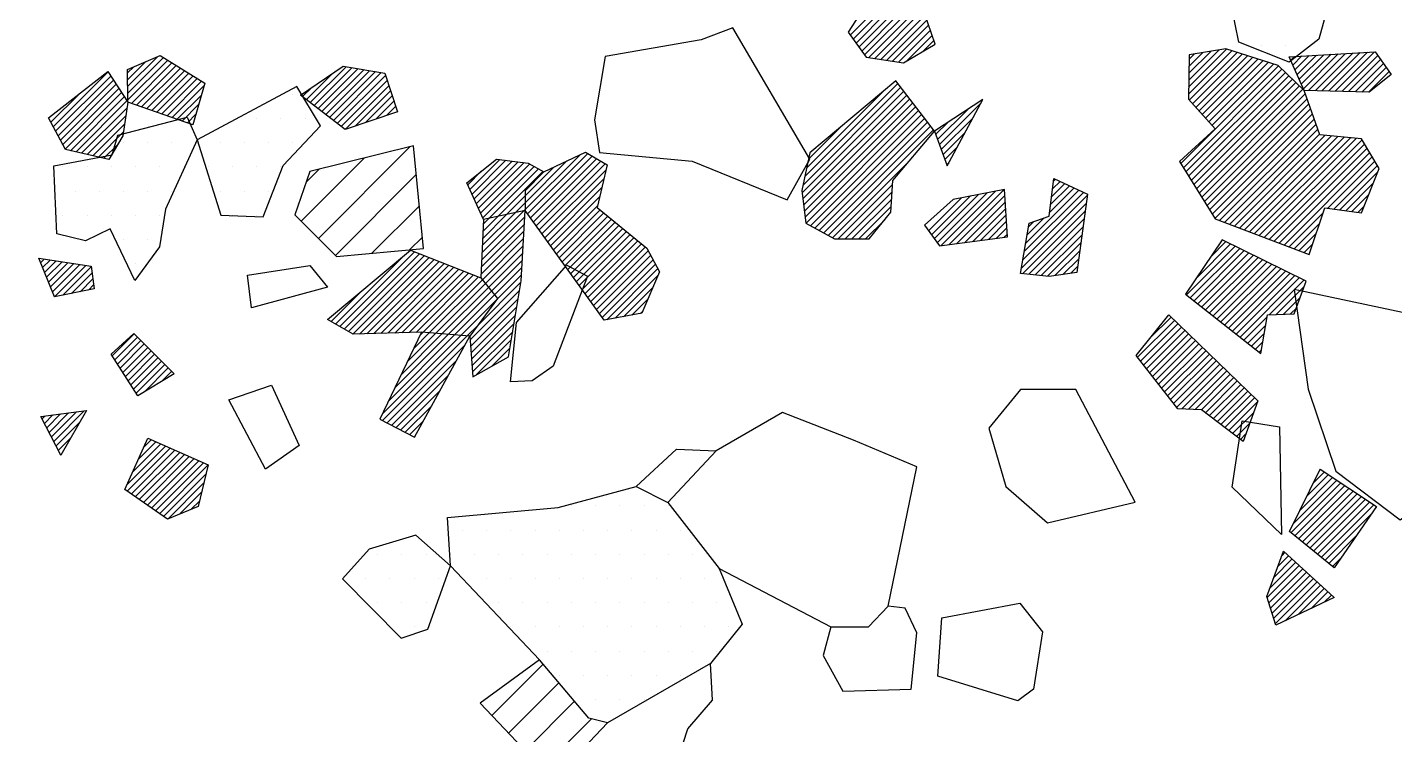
# Model space of a CAD drawing. Header units: metres. Extents: x 1.28 to 3.47, y -21 to -16.89.
# Drawn here: x 1.825 to 2.531, y -18.681 to -18.316 of the extents above; entities that cross this region are included whole.
import ezdxf

# ---------------------------------------------------------------- set-up
doc = ezdxf.new("R2010")
doc.units = ezdxf.units.M
doc.header["$LTSCALE"] = 25
doc.header["$MEASUREMENT"] = 0
doc.layers.get('0').update_dxf_attribs({"linetype": 'CONTINUOUS'})
for name, color, linetype in [('FEUER', 1, 'CONTINUOUS'), ('KNOCHEN', 2, 'CONTINUOUS'), ('KNOCHENSCHRAFF', 2, 'CONTINUOUS'), ('STEINE', 4, 'CONTINUOUS'), ('STEINESCHRAFF', 4, 'CONTINUOUS')]:
    doc.layers.add(name, color=color, linetype=linetype)

# ---------------------------------------------------------------- blocks, each defined once
blk = doc.blocks.new('*X5')
at = {"color": 0}
for p, q in [((187.715, -1834.61), (189.259, -1833.067)), ((187.715, -1834.964), (189.567, -1833.112)), ((183.875, -1836.682), (186.709, -1833.849)), ((187.714, -1833.904), (188.029, -1833.59)), ((187.715, -1835.317), (189.785, -1833.248)), ((187.715, -1834.257), (188.644, -1833.328)), ((187.911, -1835.475), (190.003, -1833.383)), ((188.173, -1835.567), (190.221, -1833.519)), ((188.435, -1835.658), (190.439, -1833.654)), ((188.698, -1835.749), (190.657, -1833.79)), ((188.96, -1835.84), (190.875, -1833.925)), ((197.146, -1835.432), (198.991, -1833.587)), ((197.345, -1835.587), (199.294, -1833.638)), ((197.544, -1835.741), (199.598, -1833.688)), ((197.743, -1835.896), (199.901, -1833.738)), ((197.942, -1836.05), (200.204, -1833.789)), ((198.141, -1836.205), (200.507, -1833.839)), ((198.34, -1836.359), (200.811, -1833.889)), ((183.998, -1836.913), (186.847, -1834.064)), ((184.121, -1837.144), (186.986, -1834.279)), ((184.244, -1837.374), (187.125, -1834.493)), ((189.222, -1835.931), (191.093, -1834.061)), ((189.485, -1836.023), (191.311, -1834.196)), ((189.747, -1836.114), (191.529, -1834.332)), ((190.009, -1836.205), (191.662, -1834.552)), ((196.947, -1835.277), (198.294, -1833.931)), ((198.539, -1836.514), (201.022, -1834.032)), ((198.738, -1836.668), (201.11, -1834.297)), ((198.937, -1836.823), (201.199, -1834.562)), ((183.753, -1836.451), (185.229, -1834.975)), ((184.367, -1837.605), (187.264, -1834.708)), ((184.489, -1837.836), (187.402, -1834.923)), ((184.761, -1837.918), (187.541, -1835.138)), ((190.272, -1836.296), (191.521, -1835.047)), ((196.748, -1835.123), (197.204, -1834.667)), ((199.462, -1836.652), (201.287, -1834.827)), ((199.998, -1836.47), (201.376, -1835.092)), ((185.049, -1837.983), (187.68, -1835.353)), ((185.337, -1838.049), (187.67, -1835.716)), ((190.534, -1836.387), (191.38, -1835.541)), ((190.796, -1836.479), (191.24, -1836.036)), ((200.534, -1836.287), (201.464, -1835.357)), ((201.07, -1836.105), (201.553, -1835.622)), ((201.606, -1835.923), (201.642, -1835.887)), ((185.626, -1838.114), (187.61, -1836.13)), ((185.914, -1838.179), (187.549, -1836.544)), ((191.059, -1836.57), (191.099, -1836.53)), ((186.202, -1838.245), (187.489, -1836.958)), ((186.49, -1838.31), (187.188, -1837.612)), ((183.221, -1843.701), (183.405, -1843.516)), ((183.324, -1843.951), (183.713, -1843.562)), ((183.427, -1844.202), (184.02, -1843.608)), ((183.53, -1844.452), (184.328, -1843.655)), ((183.633, -1844.703), (184.635, -1843.701)), ((183.736, -1844.953), (184.942, -1843.747)), ((183.839, -1845.204), (185.25, -1843.793)), ((183.942, -1845.454), (185.557, -1843.839)), ((184.371, -1845.379), (185.837, -1843.913)), ((184.813, -1845.29), (185.878, -1844.225)), ((185.256, -1845.201), (185.919, -1844.538)), ((185.698, -1845.113), (185.96, -1844.85)), ((186.907, -1848.5), (188.044, -1847.363)), ((187.046, -1848.715), (188.221, -1847.54)), ((187.184, -1848.93), (188.398, -1847.716)), ((187.323, -1849.145), (188.574, -1847.893)), ((187.461, -1849.36), (188.751, -1848.07)), ((187.6, -1849.575), (188.928, -1848.246)), ((187.738, -1849.79), (189.105, -1848.423)), ((187.876, -1850.005), (189.282, -1848.6)), ((188.015, -1850.22), (189.459, -1848.776)), ((188.153, -1850.435), (189.636, -1848.953)), ((188.585, -1850.357), (189.813, -1849.13)), ((189.459, -1849.837), (189.99, -1849.306)), ((183.416, -1851.991), (183.847, -1851.56)), ((183.536, -1852.224), (184.254, -1851.507)), ((183.656, -1852.458), (184.661, -1851.453)), ((183.776, -1852.691), (185.068, -1851.4)), ((183.896, -1852.925), (185.475, -1851.346)), ((183.296, -1851.757), (183.44, -1851.613)), ((184.016, -1853.159), (185.23, -1851.944)), ((184.136, -1853.392), (184.748, -1852.78)), ((188.261, -1853.863), (189.176, -1852.948)), ((188.541, -1853.23), (188.931, -1852.84)), ((184.256, -1853.626), (184.266, -1853.615)), ((187.691, -1855.494), (189.912, -1853.273)), ((187.702, -1855.129), (189.667, -1853.165)), ((187.9, -1855.639), (190.157, -1853.381)), ((187.982, -1854.496), (189.422, -1853.056)), ((188.108, -1855.784), (190.403, -1853.49)), ((188.317, -1855.929), (190.648, -1853.598)), ((188.525, -1856.074), (190.893, -1853.706)), ((188.733, -1856.219), (191.138, -1853.815)), ((188.942, -1856.365), (191.383, -1853.923)), ((189.15, -1856.51), (191.629, -1854.031)), ((189.359, -1856.655), (191.858, -1854.156)), ((189.567, -1856.8), (191.748, -1854.619)), ((189.781, -1856.939), (191.638, -1855.083)), ((190.391, -1856.683), (191.528, -1855.546)), ((191.001, -1856.427), (191.418, -1856.01))]:
    blk.add_line(p, q, dxfattribs=at)
blk = doc.blocks.new('*X6')
at = {"color": 0}
for p, q in [((225.762, -1832.979), (228.367, -1830.374)), ((225.988, -1833.107), (228.702, -1830.393)), ((225.022, -1831.952), (226.24, -1830.734)), ((225.17, -1832.157), (226.567, -1830.76)), ((225.318, -1832.363), (226.894, -1830.787)), ((225.466, -1832.568), (227.221, -1830.813)), ((225.614, -1832.774), (227.588, -1830.8)), ((226.293, -1833.155), (228.793, -1830.655)), ((226.599, -1833.203), (228.885, -1830.917)), ((226.904, -1833.251), (228.977, -1831.179)), ((227.21, -1833.299), (229.068, -1831.441)), ((227.515, -1833.347), (229.16, -1831.703)), ((227.902, -1833.314), (229.251, -1831.965)), ((228.774, -1832.795), (229.343, -1832.227)), ((222.679, -1839.245), (227.476, -1834.447)), ((222.539, -1840.091), (227.783, -1834.847)), ((222.578, -1840.406), (227.936, -1835.048)), ((222.585, -1839.692), (227.63, -1834.647)), ((222.616, -1840.721), (228.09, -1835.248)), ((222.773, -1838.797), (226.698, -1834.872)), ((222.655, -1841.037), (228.243, -1835.448)), ((222.693, -1841.352), (228.396, -1835.648)), ((222.736, -1841.663), (228.55, -1835.848)), ((229.525, -1837.348), (231.103, -1835.77)), ((229.621, -1837.605), (231.756, -1835.471)), ((222.866, -1838.35), (224.484, -1836.732)), ((222.964, -1841.788), (228.703, -1836.049)), ((223.192, -1841.914), (228.857, -1836.249)), ((223.42, -1842.039), (229.01, -1836.449)), ((223.648, -1842.165), (229.163, -1836.649)), ((229.429, -1837.09), (230.081, -1836.438)), ((229.717, -1837.863), (231.347, -1836.233)), ((223.876, -1842.29), (229.317, -1836.85)), ((229.813, -1838.121), (230.938, -1836.996)), ((208.236, -1840.96), (211.07, -1838.126)), ((208.364, -1841.185), (211.478, -1838.071)), ((229.909, -1838.378), (230.529, -1837.759)), ((205.382, -1839.924), (206.93, -1838.376)), ((205.494, -1840.166), (207.245, -1838.415)), ((205.605, -1840.408), (207.559, -1838.454)), ((205.717, -1840.65), (207.874, -1838.493)), ((205.828, -1840.893), (208.188, -1838.532)), ((205.939, -1841.135), (208.47, -1838.604)), ((206.051, -1841.377), (208.697, -1838.731)), ((206.374, -1841.407), (208.923, -1838.858)), ((208.235, -1840.253), (209.718, -1838.771)), ((208.236, -1840.606), (210.394, -1838.448)), ((208.513, -1841.39), (211.701, -1838.202)), ((208.661, -1841.595), (211.923, -1838.333)), ((208.809, -1841.801), (212.145, -1838.464)), ((208.957, -1842.006), (212.368, -1838.596)), ((224.104, -1842.416), (228.067, -1838.452)), ((230.005, -1838.636), (230.12, -1838.521)), ((205.271, -1839.682), (205.974, -1838.979)), ((206.825, -1841.31), (209.15, -1838.985)), ((209.105, -1842.211), (212.413, -1838.904)), ((209.254, -1842.417), (212.306, -1839.364)), ((235.469, -1839.889), (235.856, -1839.503)), ((235.522, -1839.483), (235.615, -1839.39)), ((207.275, -1841.213), (208.235, -1840.253)), ((209.402, -1842.622), (212.199, -1839.824)), ((224.398, -1842.475), (227.208, -1839.665)), ((224.752, -1842.475), (227.184, -1840.042)), ((229.212, -1842.257), (231.209, -1840.261)), ((229.36, -1842.463), (231.647, -1840.176)), ((229.507, -1842.669), (232.085, -1840.092)), ((229.713, -1842.817), (232.523, -1840.007)), ((230.12, -1842.763), (232.961, -1839.922)), ((230.527, -1842.71), (233.007, -1840.23)), ((233.931, -1843.548), (237.269, -1840.211)), ((234.007, -1843.119), (237.058, -1840.068)), ((234.082, -1842.69), (236.818, -1839.955)), ((235.309, -1841.11), (236.577, -1839.842)), ((235.363, -1840.703), (236.337, -1839.729)), ((235.416, -1840.296), (236.096, -1839.616)), ((207.725, -1841.117), (208.236, -1840.606)), ((208.176, -1841.02), (208.236, -1840.96)), ((209.55, -1842.827), (212.093, -1840.285)), ((209.698, -1843.033), (211.986, -1840.745)), ((209.847, -1843.238), (212.111, -1840.973)), ((225.105, -1842.475), (227.161, -1840.419)), ((225.459, -1842.475), (227.138, -1840.796)), ((229.065, -1842.051), (230.77, -1840.345)), ((230.934, -1842.657), (233.028, -1840.562)), ((231.341, -1842.603), (233.049, -1840.895)), ((233.856, -1843.977), (237.212, -1840.621)), ((205.988, -1843.561), (208.218, -1841.331)), ((206.006, -1843.189), (208.176, -1841.02)), ((206.025, -1842.817), (207.725, -1841.117)), ((206.044, -1842.445), (207.275, -1841.213)), ((206.062, -1842.072), (206.825, -1841.31)), ((206.081, -1841.7), (206.374, -1841.407)), ((209.995, -1843.443), (212.305, -1841.133)), ((210.143, -1843.649), (212.5, -1841.292)), ((210.291, -1843.854), (212.694, -1841.451)), ((210.439, -1844.059), (212.889, -1841.61)), ((225.813, -1842.474), (226.802, -1841.485)), ((231.748, -1842.55), (233.07, -1841.227)), ((232.155, -1842.496), (233.091, -1841.56)), ((233.92, -1844.266), (237.155, -1841.031)), ((234.158, -1842.261), (235.039, -1841.38)), ((234.233, -1841.833), (234.494, -1841.571)), ((234.241, -1844.299), (237.099, -1841.442)), ((205.951, -1844.306), (208.176, -1842.08)), ((205.969, -1843.933), (208.197, -1841.705)), ((210.588, -1844.265), (213.083, -1841.769)), ((210.736, -1844.47), (213.277, -1841.928)), ((210.884, -1844.675), (213.472, -1842.088)), ((211.032, -1844.881), (213.666, -1842.247)), ((232.562, -1842.443), (233.112, -1841.892)), ((232.969, -1842.39), (233.133, -1842.225)), ((234.562, -1844.332), (237.042, -1841.852)), ((234.882, -1844.365), (236.985, -1842.263)), ((206.026, -1844.583), (208.155, -1842.454)), ((206.185, -1844.778), (208.135, -1842.829)), ((211.18, -1845.086), (213.861, -1842.406)), ((211.329, -1845.291), (214.055, -1842.565)), ((211.477, -1845.497), (214.249, -1842.724)), ((211.625, -1845.702), (214.444, -1842.883)), ((211.773, -1845.907), (214.594, -1843.087)), ((235.203, -1844.398), (236.928, -1842.673)), ((235.591, -1844.363), (236.871, -1843.083)), ((198.442, -1846.864), (201.935, -1843.372)), ((198.667, -1846.993), (202.526, -1843.134)), ((198.891, -1847.122), (202.779, -1843.234)), ((199.115, -1847.252), (203.033, -1843.334)), ((199.34, -1847.381), (203.287, -1843.434)), ((199.691, -1847.383), (203.54, -1843.534)), ((200.056, -1847.372), (203.794, -1843.634)), ((200.42, -1847.361), (204.048, -1843.733)), ((206.343, -1844.974), (208.114, -1843.203)), ((206.501, -1845.169), (208.093, -1843.577)), ((211.922, -1846.113), (214.718, -1843.316)), ((212.07, -1846.318), (214.842, -1843.545)), ((212.218, -1846.523), (214.967, -1843.775)), ((236.004, -1844.304), (236.814, -1843.494)), ((200.784, -1847.35), (204.301, -1843.833)), ((201.149, -1847.339), (204.555, -1843.933)), ((201.513, -1847.329), (204.809, -1844.033)), ((201.878, -1847.318), (205.063, -1844.133)), ((202.242, -1847.307), (205.316, -1844.233)), ((202.606, -1847.296), (205.57, -1844.333)), ((202.962, -1847.294), (205.824, -1844.432)), ((206.66, -1845.364), (208.072, -1843.952)), ((206.762, -1845.615), (208.051, -1844.326)), ((212.45, -1846.645), (215.091, -1844.004)), ((212.883, -1846.565), (215.102, -1844.347)), ((236.417, -1844.245), (236.758, -1843.904)), ((198.218, -1846.735), (199.798, -1845.155)), ((203.289, -1847.321), (206.026, -1844.583)), ((203.616, -1847.347), (206.185, -1844.778)), ((203.943, -1847.374), (206.343, -1844.974)), ((204.27, -1847.4), (206.501, -1845.169)), ((205.397, -1847.687), (207.95, -1845.135)), ((205.778, -1846.953), (208.021, -1844.71)), ((213.317, -1846.485), (214.838, -1844.964)), ((204.597, -1847.427), (206.66, -1845.364)), ((204.924, -1847.453), (206.762, -1845.615)), ((205.421, -1848.017), (207.878, -1845.56)), ((213.751, -1846.405), (214.573, -1845.582)), ((205.446, -1848.346), (207.807, -1845.985)), ((205.47, -1848.675), (207.735, -1846.41)), ((214.185, -1846.325), (214.309, -1846.2)), ((202.481, -1848.128), (203.289, -1847.321)), ((202.803, -1847.453), (202.962, -1847.294)), ((205.251, -1847.48), (205.778, -1846.953)), ((205.494, -1849.004), (207.664, -1846.835)), ((205.519, -1849.334), (207.592, -1847.26)), ((200.873, -1851.504), (204.924, -1847.453)), ((200.879, -1851.852), (205.251, -1847.48)), ((201.113, -1851.972), (205.126, -1847.959)), ((201.195, -1850.829), (204.597, -1847.427)), ((201.516, -1850.154), (204.27, -1847.4)), ((201.838, -1849.479), (203.943, -1847.374)), ((202.16, -1848.804), (203.616, -1847.347)), ((205.731, -1849.475), (207.521, -1847.685)), ((201.347, -1852.091), (204.697, -1848.741)), ((206.528, -1849.031), (207.45, -1848.11)), ((207.325, -1848.588), (207.378, -1848.535)), ((201.58, -1852.211), (204.268, -1849.523)), ((201.814, -1852.331), (203.84, -1850.306)), ((202.048, -1852.451), (203.411, -1851.088)), ((202.281, -1852.571), (202.982, -1851.87)), ((202.515, -1852.691), (202.553, -1852.653))]:
    blk.add_line(p, q, dxfattribs=at)
blk = doc.blocks.new('*X7')
at = {"color": 0}
for p, q in [((242.483, -1834.997), (244.72, -1832.76)), ((242.491, -1834.636), (244.452, -1832.674)), ((242.498, -1834.274), (244.051, -1832.721)), ((242.506, -1833.913), (243.629, -1832.79)), ((242.514, -1833.552), (243.207, -1832.859)), ((242.52, -1835.314), (244.988, -1832.845)), ((242.522, -1833.19), (242.784, -1832.928)), ((242.687, -1835.5), (245.256, -1832.931)), ((242.855, -1835.686), (245.523, -1833.017)), ((243.022, -1835.871), (245.791, -1833.103)), ((243.19, -1836.057), (246.059, -1833.188)), ((247.763, -1833.253), (247.964, -1833.052)), ((247.871, -1833.498), (248.339, -1833.03)), ((247.979, -1833.743), (248.714, -1833.008)), ((248.088, -1833.988), (249.09, -1832.986)), ((248.196, -1834.233), (249.465, -1832.964)), ((248.305, -1834.478), (249.841, -1832.942)), ((248.413, -1834.724), (250.216, -1832.921)), ((248.681, -1834.81), (250.591, -1832.899)), ((249.024, -1834.82), (250.967, -1832.877)), ((249.367, -1834.83), (251.342, -1832.855)), ((249.711, -1834.84), (251.718, -1832.833)), ((250.054, -1834.85), (252.093, -1832.811)), ((250.398, -1834.86), (252.255, -1833.003)), ((250.741, -1834.871), (252.401, -1833.211)), ((242.081, -1838.58), (247.127, -1833.535)), ((242.217, -1838.798), (247.308, -1833.708)), ((242.352, -1839.016), (247.488, -1833.881)), ((243.358, -1836.243), (246.327, -1833.274)), ((243.525, -1836.429), (246.595, -1833.36)), ((243.693, -1836.615), (246.863, -1833.445)), ((251.084, -1834.881), (252.546, -1833.419)), ((251.428, -1834.891), (252.691, -1833.628)), ((251.771, -1834.901), (252.836, -1833.836)), ((242.488, -1839.235), (247.668, -1834.054)), ((242.623, -1839.453), (247.849, -1834.227)), ((242.759, -1839.671), (248.029, -1834.4)), ((242.894, -1839.889), (248.209, -1834.574)), ((243.03, -1840.107), (248.39, -1834.747)), ((243.166, -1840.325), (248.511, -1834.979)), ((243.301, -1840.543), (248.604, -1835.24)), ((243.437, -1840.761), (248.697, -1835.501)), ((243.572, -1840.979), (248.789, -1835.761)), ((243.708, -1841.197), (248.882, -1836.022)), ((243.843, -1841.415), (248.975, -1836.283)), ((244.085, -1841.526), (249.068, -1836.543)), ((244.342, -1841.623), (249.161, -1836.804)), ((244.598, -1841.72), (249.254, -1837.065)), ((244.855, -1841.817), (249.547, -1837.125)), ((245.112, -1841.914), (249.87, -1837.156)), ((245.368, -1842.011), (250.193, -1837.186)), ((245.625, -1842.108), (250.516, -1837.217)), ((245.881, -1842.205), (250.839, -1837.247)), ((246.138, -1842.302), (251.162, -1837.278)), ((246.394, -1842.399), (251.441, -1837.353)), ((246.651, -1842.496), (251.573, -1837.574)), ((246.907, -1842.593), (251.706, -1837.794)), ((247.164, -1842.69), (251.839, -1838.015)), ((247.42, -1842.787), (251.972, -1838.236)), ((249.667, -1840.894), (252.104, -1838.457)), ((249.978, -1840.936), (252.237, -1838.678)), ((250.29, -1840.978), (252.258, -1839.01)), ((250.602, -1841.02), (252.023, -1839.598)), ((250.913, -1841.062), (251.789, -1840.187)), ((251.225, -1841.104), (251.554, -1840.775)), ((247.677, -1842.884), (249.441, -1841.121)), ((247.934, -1842.981), (249.259, -1841.656)), ((248.19, -1843.078), (249.077, -1842.191)), ((242.376, -1845.356), (244.889, -1842.844)), ((242.574, -1845.512), (245.126, -1842.96)), ((242.772, -1845.668), (245.363, -1843.077)), ((242.888, -1844.491), (244.652, -1842.727)), ((243.611, -1843.414), (244.416, -1842.61)), ((248.447, -1843.175), (248.895, -1842.727)), ((242.97, -1845.824), (245.6, -1843.194)), ((243.167, -1845.98), (245.836, -1843.311)), ((243.365, -1846.136), (246.073, -1843.427)), ((243.563, -1846.291), (246.31, -1843.544)), ((243.76, -1846.447), (246.547, -1843.661)), ((243.958, -1846.603), (246.783, -1843.778)), ((248.703, -1843.272), (248.713, -1843.262)), ((244.156, -1846.759), (247.02, -1843.895)), ((244.354, -1846.915), (247.257, -1844.011)), ((244.551, -1847.071), (247.494, -1844.128)), ((244.749, -1847.226), (247.731, -1844.245)), ((244.947, -1847.382), (247.967, -1844.362)), ((245.144, -1847.538), (248.204, -1844.478)), ((246.65, -1846.386), (248.441, -1844.595)), ((247.017, -1846.372), (248.454, -1844.935)), ((247.385, -1846.358), (248.253, -1845.49)), ((240.525, -1847.561), (241.581, -1846.505)), ((245.342, -1847.694), (246.551, -1846.485)), ((247.752, -1846.344), (248.052, -1846.045)), ((239.857, -1848.583), (241.761, -1846.679)), ((240.012, -1848.782), (241.941, -1846.853)), ((240.166, -1848.981), (242.121, -1847.026)), ((240.321, -1849.179), (242.3, -1847.2)), ((245.54, -1847.85), (246.474, -1846.916)), ((240.476, -1849.378), (242.48, -1847.374)), ((240.631, -1849.577), (242.66, -1847.547)), ((240.786, -1849.776), (242.84, -1847.721)), ((240.94, -1849.974), (243.02, -1847.895)), ((245.737, -1848.006), (246.397, -1847.346)), ((245.935, -1848.162), (246.32, -1847.777)), ((241.095, -1850.173), (243.2, -1848.068)), ((241.25, -1850.372), (243.38, -1848.242)), ((241.405, -1850.571), (243.56, -1848.416)), ((241.56, -1850.769), (243.74, -1848.589)), ((246.133, -1848.317), (246.243, -1848.208)), ((241.714, -1850.968), (243.92, -1848.763)), ((241.869, -1851.167), (244.099, -1848.937)), ((242.14, -1851.25), (244.279, -1849.11)), ((242.48, -1851.264), (244.459, -1849.284)), ((242.819, -1851.277), (244.639, -1849.458)), ((243.156, -1851.294), (244.819, -1849.631)), ((243.357, -1851.447), (244.999, -1849.805)), ((243.558, -1851.6), (245.179, -1849.979)), ((243.758, -1851.753), (245.359, -1850.152)), ((243.959, -1851.905), (245.539, -1850.326)), ((244.16, -1852.058), (245.719, -1850.499)), ((244.361, -1852.211), (245.898, -1850.673)), ((244.562, -1852.364), (246.041, -1850.885)), ((244.762, -1852.516), (245.837, -1851.441)), ((244.963, -1852.669), (245.634, -1851.998)), ((245.164, -1852.822), (245.431, -1852.555)), ((249.264, -1854.379), (249.288, -1854.355)), ((247.779, -1857.631), (250.349, -1855.061)), ((247.898, -1857.159), (250.137, -1854.92)), ((248.24, -1856.464), (249.924, -1854.779)), ((248.581, -1855.769), (249.712, -1854.638)), ((248.922, -1855.074), (249.5, -1854.496)), ((247.973, -1857.791), (250.561, -1855.203)), ((248.167, -1857.95), (250.773, -1855.344)), ((248.362, -1858.11), (250.986, -1855.485)), ((248.556, -1858.269), (251.198, -1855.627)), ((248.75, -1858.428), (251.41, -1855.768)), ((248.944, -1858.588), (251.623, -1855.909)), ((249.138, -1858.747), (251.835, -1856.051)), ((249.332, -1858.907), (252.047, -1856.192)), ((249.526, -1859.066), (251.924, -1856.668)), ((249.721, -1859.225), (251.128, -1857.818)), ((246.544, -1860.988), (248.202, -1859.33)), ((246.693, -1860.485), (248.017, -1859.161)), ((246.899, -1859.925), (247.833, -1858.991)), ((247.106, -1859.365), (247.649, -1858.822)), ((247.312, -1858.805), (247.465, -1858.652)), ((249.915, -1859.385), (250.332, -1858.968)), ((246.628, -1861.258), (248.386, -1859.5)), ((246.712, -1861.527), (248.57, -1859.669)), ((246.795, -1861.797), (248.754, -1859.838)), ((246.879, -1862.067), (248.938, -1860.008)), ((246.963, -1862.336), (249.122, -1860.177)), ((247.467, -1862.186), (249.306, -1860.347)), ((248.141, -1861.866), (249.49, -1860.516)), ((248.815, -1861.545), (249.675, -1860.686)), ((249.489, -1861.225), (249.859, -1860.855))]:
    blk.add_line(p, q, dxfattribs=at)
blk = doc.blocks.new('*X13')
at = {"color": 0}
for p, q in [((246.25, -1832.5), (246.25, -1832.5)), ((247.5, -1832.5), (247.5, -1832.5)), ((248.75, -1832.5), (248.75, -1832.5)), ((196.25, -1835), (196.25, -1835)), ((190.625, -1836.25), (190.625, -1836.25)), ((194.375, -1836.25), (194.375, -1836.25)), ((195.625, -1836.25), (195.625, -1836.25)), ((196.875, -1836.25), (196.875, -1836.25)), ((187.5, -1837.5), (187.5, -1837.5)), ((188.75, -1837.5), (188.75, -1837.5)), ((190, -1837.5), (190, -1837.5)), ((192.5, -1837.5), (192.5, -1837.5)), ((193.75, -1837.5), (193.75, -1837.5)), ((195, -1837.5), (195, -1837.5)), ((196.25, -1837.5), (196.25, -1837.5)), ((184.375, -1838.75), (184.375, -1838.75)), ((185.625, -1838.75), (185.625, -1838.75)), ((186.875, -1838.75), (186.875, -1838.75)), ((188.125, -1838.75), (188.125, -1838.75)), ((189.375, -1838.75), (189.375, -1838.75)), ((190.625, -1838.75), (190.625, -1838.75)), ((191.875, -1838.75), (191.875, -1838.75)), ((193.125, -1838.75), (193.125, -1838.75)), ((194.375, -1838.75), (194.375, -1838.75)), ((195.625, -1838.75), (195.625, -1838.75)), ((185, -1840), (185, -1840)), ((186.25, -1840), (186.25, -1840)), ((187.5, -1840), (187.5, -1840)), ((188.75, -1840), (188.75, -1840)), ((190, -1840), (190, -1840)), ((192.5, -1840), (192.5, -1840)), ((193.75, -1840), (193.75, -1840)), ((195, -1840), (195, -1840)), ((184.375, -1841.25), (184.375, -1841.25)), ((185.625, -1841.25), (185.625, -1841.25)), ((186.875, -1841.25), (186.875, -1841.25)), ((188.125, -1841.25), (188.125, -1841.25)), ((189.375, -1841.25), (189.375, -1841.25)), ((193.125, -1841.25), (193.125, -1841.25)), ((194.375, -1841.25), (194.375, -1841.25)), ((187.5, -1842.5), (187.5, -1842.5)), ((188.75, -1842.5), (188.75, -1842.5)), ((188.125, -1843.75), (188.125, -1843.75)), ((210.625, -1856.25), (210.625, -1856.25)), ((211.875, -1856.25), (211.875, -1856.25)), ((213.125, -1856.25), (213.125, -1856.25)), ((214.375, -1856.25), (214.375, -1856.25)), ((215.625, -1856.25), (215.625, -1856.25)), ((205, -1857.5), (205, -1857.5)), ((206.25, -1857.5), (206.25, -1857.5)), ((207.5, -1857.5), (207.5, -1857.5)), ((208.75, -1857.5), (208.75, -1857.5)), ((210, -1857.5), (210, -1857.5)), ((211.25, -1857.5), (211.25, -1857.5)), ((212.5, -1857.5), (212.5, -1857.5)), ((213.75, -1857.5), (213.75, -1857.5)), ((215, -1857.5), (215, -1857.5)), ((216.25, -1857.5), (216.25, -1857.5)), ((200.625, -1858.75), (200.625, -1858.75)), ((201.875, -1858.75), (201.875, -1858.75)), ((203.125, -1858.75), (203.125, -1858.75)), ((204.375, -1858.75), (204.375, -1858.75)), ((205.625, -1858.75), (205.625, -1858.75)), ((206.875, -1858.75), (206.875, -1858.75)), ((208.125, -1858.75), (208.125, -1858.75)), ((209.375, -1858.75), (209.375, -1858.75)), ((210.625, -1858.75), (210.625, -1858.75)), ((211.875, -1858.75), (211.875, -1858.75)), ((213.125, -1858.75), (213.125, -1858.75)), ((214.375, -1858.75), (214.375, -1858.75)), ((215.625, -1858.75), (215.625, -1858.75)), ((216.875, -1858.75), (216.875, -1858.75)), ((200, -1860), (200, -1860)), ((201.25, -1860), (201.25, -1860)), ((202.5, -1860), (202.5, -1860)), ((203.75, -1860), (203.75, -1860)), ((205, -1860), (205, -1860)), ((206.25, -1860), (206.25, -1860)), ((207.5, -1860), (207.5, -1860)), ((208.75, -1860), (208.75, -1860)), ((210, -1860), (210, -1860)), ((211.25, -1860), (211.25, -1860)), ((212.5, -1860), (212.5, -1860)), ((213.75, -1860), (213.75, -1860)), ((215, -1860), (215, -1860)), ((216.25, -1860), (216.25, -1860)), ((217.5, -1860), (217.5, -1860)), ((200.625, -1861.25), (200.625, -1861.25)), ((201.875, -1861.25), (201.875, -1861.25)), ((203.125, -1861.25), (203.125, -1861.25)), ((206.875, -1861.25), (206.875, -1861.25)), ((208.125, -1861.25), (208.125, -1861.25)), ((209.375, -1861.25), (209.375, -1861.25)), ((210.625, -1861.25), (210.625, -1861.25)), ((211.875, -1861.25), (211.875, -1861.25)), ((213.125, -1861.25), (213.125, -1861.25)), ((214.375, -1861.25), (214.375, -1861.25)), ((215.625, -1861.25), (215.625, -1861.25)), ((216.875, -1861.25), (216.875, -1861.25)), ((218.125, -1861.25), (218.125, -1861.25)), ((202.5, -1862.5), (202.5, -1862.5)), ((207.5, -1862.5), (207.5, -1862.5)), ((208.75, -1862.5), (208.75, -1862.5)), ((210, -1862.5), (210, -1862.5)), ((211.25, -1862.5), (211.25, -1862.5)), ((212.5, -1862.5), (212.5, -1862.5)), ((213.75, -1862.5), (213.75, -1862.5)), ((215, -1862.5), (215, -1862.5)), ((216.25, -1862.5), (216.25, -1862.5)), ((217.5, -1862.5), (217.5, -1862.5)), ((218.75, -1862.5), (218.75, -1862.5)), ((209.375, -1863.75), (209.375, -1863.75)), ((210.625, -1863.75), (210.625, -1863.75)), ((211.875, -1863.75), (211.875, -1863.75)), ((213.125, -1863.75), (213.125, -1863.75)), ((214.375, -1863.75), (214.375, -1863.75)), ((215.625, -1863.75), (215.625, -1863.75)), ((216.875, -1863.75), (216.875, -1863.75)), ((218.125, -1863.75), (218.125, -1863.75)), ((210, -1865), (210, -1865)), ((211.25, -1865), (211.25, -1865)), ((212.5, -1865), (212.5, -1865)), ((213.75, -1865), (213.75, -1865)), ((215, -1865), (215, -1865)), ((216.25, -1865), (216.25, -1865)), ((211.875, -1866.25), (211.875, -1866.25)), ((213.125, -1866.25), (213.125, -1866.25)), ((214.375, -1866.25), (214.375, -1866.25))]:
    blk.add_line(p, q, dxfattribs=at)
blk = doc.blocks.new('*X15')
at = {"color": 0}
for p, q in [((157.504, -1861.286), (165.952, -1852.838)), ((156.868, -1860.154), (162.735, -1854.287)), ((157.796, -1862.761), (166.759, -1853.799)), ((158.089, -1864.237), (167.566, -1854.759)), ((156.201, -1859.053), (159.788, -1855.467)), ((168.119, -1855.974), (168.373, -1855.72)), ((169.431, -1856.43), (170.405, -1855.456)), ((169.603, -1858.025), (172.438, -1855.19)), ((155.534, -1857.952), (157.385, -1856.102)), ((167.351, -1856.742), (168.119, -1855.974)), ((167.646, -1858.214), (169.431, -1856.43)), ((170.103, -1859.293), (173.162, -1856.235)), ((154.867, -1856.851), (154.982, -1856.737)), ((158.608, -1865.485), (167.351, -1856.742)), ((170.603, -1860.561), (174.167, -1856.997)), ((159.711, -1866.15), (167.646, -1858.214)), ((168.14, -1859.489), (169.603, -1858.025)), ((171.9, -1861.032), (174.457, -1858.475)), ((168.783, -1860.614), (170.103, -1859.293)), ((160.869, -1866.76), (168.14, -1859.489)), ((162.933, -1866.463), (168.783, -1860.614)), ((170.394, -1860.77), (170.603, -1860.561)), ((165.152, -1866.013), (170.394, -1860.77)), ((167.688, -1865.244), (170.952, -1861.98)), ((170.224, -1864.476), (171.266, -1863.434)), ((206.516, -1867.075), (209.168, -1864.423)), ((207.377, -1867.982), (209.979, -1865.379)), ((208.238, -1868.888), (210.791, -1866.335)), ((209.099, -1869.795), (211.658, -1867.236)), ((160.805, -1868.591), (161.162, -1868.234)), ((160.589, -1870.575), (162.569, -1868.595)), ((160.682, -1872.25), (163.976, -1868.956)), ((161.368, -1873.332), (164.594, -1870.106)), ((162.054, -1874.413), (165.046, -1871.422)), ((165.474, -1872.761), (165.498, -1872.738)), ((162.774, -1882.532), (167.67, -1877.637)), ((163.719, -1883.355), (169.158, -1877.917)), ((165.426, -1883.416), (170.511, -1878.33)), ((167.565, -1883.044), (171.865, -1878.744)), ((162.676, -1880.862), (164.329, -1879.21)), ((169.703, -1882.674), (172.039, -1880.339))]:
    blk.add_line(p, q, dxfattribs=at)
blk = doc.blocks.new('*X16')
at = {"color": 0}
for p, q in [((197.56, -1842.443), (202.3, -1837.704)), ((196.675, -1841.56), (199.948, -1838.288)), ((196.93, -1839.538), (197.596, -1838.872)), ((198.444, -1843.327), (202.618, -1839.153)), ((200.328, -1843.211), (202.774, -1840.765)), ((202.274, -1843.033), (202.93, -1842.377))]:
    blk.add_line(p, q, dxfattribs=at)

msp = doc.modelspace()

# ---------------------------------------------------------------- linework, layer by layer
at = {"layer": 'KNOCHEN'}
for points in [[(2.28643, -18.30224), (2.2752, -18.30837), (2.25632, -18.30685), (2.24918, -18.31808), (2.25838, -18.33084), (2.27777, -18.33388), (2.2941, -18.32418), (2.28643, -18.30224)], [(1.87716, -18.35407), (1.87714, -18.33723), (1.89398, -18.33008), (1.91696, -18.34435), (1.91085, -18.36579), (1.87716, -18.35407)], [(2.43856, -18.36796), (2.4202, -18.38482), (2.43859, -18.41441), (2.48709, -18.43274), (2.49524, -18.40875), (2.51412, -18.41129), (2.52329, -18.38832), (2.5141, -18.37301), (2.49266, -18.37099), (2.48448, -18.34803), (2.4712, -18.33528), (2.44414, -18.32662), (2.42526, -18.3297), (2.42477, -18.35266), (2.43856, -18.36796)], [(2.47681, -18.33068), (2.52121, -18.3281), (2.52938, -18.33983), (2.51816, -18.34902), (2.48448, -18.34803), (2.47681, -18.33068)], [(1.84502, -18.37859), (1.83633, -18.36227), (1.86694, -18.33826), (1.87716, -18.35407), (1.87462, -18.37143), (1.86748, -18.38368), (1.84502, -18.37859)], [(1.98944, -18.36828), (1.96647, -18.35044), (1.9884, -18.33562), (2.00984, -18.33918), (2.01649, -18.35908), (1.98944, -18.36828)], [(2.22932, -18.38036), (2.22525, -18.39976), (2.22731, -18.4166), (2.24211, -18.42475), (2.25998, -18.42474), (2.27119, -18.41095), (2.2722, -18.39462), (2.29362, -18.36909), (2.2737, -18.34307), (2.22932, -18.38036)], [(2.29362, -18.36909), (2.30027, -18.38695), (2.31862, -18.35274), (2.29362, -18.36909)], [(2.09204, -18.39016), (2.11347, -18.37993), (2.1247, -18.38656), (2.11961, -18.40851), (2.14515, -18.42942), (2.15179, -18.44166), (2.14262, -18.4631), (2.12323, -18.46669), (2.08236, -18.41007)], [(2.06093, -18.41468), (2.05224, -18.3958), (2.06754, -18.38354), (2.08387, -18.38557), (2.09204, -18.39016), (2.08235, -18.39986), (2.08236, -18.41007)], [(2.33807, -18.44255), (2.34265, -18.41652), (2.35285, -18.41294), (2.35539, -18.39354), (2.37275, -18.40169), (2.36716, -18.44202), (2.35287, -18.44407), (2.33807, -18.44255)], [(2.33142, -18.42367), (2.32988, -18.39917), (2.30334, -18.4043), (2.28855, -18.41758), (2.29621, -18.42829), (2.33142, -18.42367)], [(2.05383, -18.4749), (2.05537, -18.49583), (2.07374, -18.48561), (2.08034, -18.4463), (2.08236, -18.41007), (2.06093, -18.41468), (2.05942, -18.44479)], [(2.02882, -18.47288), (1.9936, -18.47393), (1.98033, -18.46628), (2.02317, -18.43052), (2.05942, -18.44479), (2.0681, -18.4555), (2.05383, -18.4749)], [(2.44217, -18.42512), (2.42331, -18.4532), (2.46212, -18.4838), (2.46568, -18.46389), (2.47946, -18.46337), (2.48557, -18.44653), (2.44217, -18.42512)], [(1.83946, -18.45464), (1.83128, -18.43474), (1.85833, -18.43881), (1.85987, -18.45055), (1.83946, -18.45464)], [(2.39782, -18.48487), (2.41464, -18.46393), (2.46061, -18.5083), (2.45297, -18.52923), (2.43152, -18.51291), (2.41927, -18.51241), (2.39782, -18.48487)], [(2.02882, -18.47288), (2.00741, -18.51781), (2.02528, -18.52698), (2.05383, -18.4749), (2.02882, -18.47288)], [(1.86857, -18.48422), (1.8803, -18.4735), (1.90124, -18.49441), (1.88237, -18.50565), (1.86857, -18.48422)], [(1.84258, -18.5363), (1.83236, -18.5164), (1.85583, -18.51332), (1.84258, -18.5363)], [(1.91863, -18.54135), (1.91354, -18.56279), (1.89772, -18.56943), (1.87577, -18.55414), (1.88749, -18.52759), (1.91863, -18.54135)], [(2.47699, -18.57565), (2.49278, -18.54349), (2.52189, -18.56286), (2.49997, -18.59452), (2.47699, -18.57565)], [(2.46988, -18.62414), (2.46527, -18.60934), (2.47393, -18.58586), (2.49998, -18.60983), (2.46988, -18.62414)]]:
    msp.add_lwpolyline(points, dxfattribs=at)
at = {"layer": 'STEINE'}
for points in [[(2.4508, -18.32324), (2.44517, -18.29518), (2.49875, -18.29718), (2.49213, -18.32168), (2.47683, -18.33343), (2.4508, -18.32324)], [(2.21765, -18.40454), (2.22937, -18.38361), (2.18952, -18.31576), (2.17319, -18.3219), (2.1237, -18.33061), (2.11811, -18.36327), (2.12067, -18.38011), (2.16864, -18.38467), (2.21765, -18.40454)], [(1.91297, -18.37362), (1.92524, -18.41239), (1.94719, -18.4134), (1.95738, -18.38686), (1.97675, -18.36643), (1.96449, -18.34603), (1.91297, -18.37362)], [(1.8681, -18.41958), (1.85534, -18.42571), (1.84054, -18.42215), (1.83899, -18.38694), (1.86909, -18.3813), (1.87214, -18.3711), (1.90786, -18.36189), (1.91297, -18.37362), (1.89667, -18.40935), (1.89362, -18.42875), (1.88087, -18.44611), (1.8681, -18.41958)], [(1.97116, -18.38991), (1.96352, -18.41237), (1.98497, -18.43379), (2.02987, -18.42967), (2.02473, -18.3766), (1.97116, -18.38991)], [(1.9411, -18.46035), (1.93904, -18.44351), (1.97119, -18.43839), (1.98038, -18.44961), (1.9411, -18.46035)], [(2.07482, -18.49853), (2.07786, -18.46791), (2.10387, -18.4383), (2.11459, -18.4439), (2.09676, -18.49035), (2.08605, -18.49802), (2.07482, -18.49853)], [(2.47946, -18.4508), (2.48664, -18.50233), (2.50096, -18.54468), (2.53415, -18.56966), (2.5724, -18.54157), (2.57901, -18.50278), (2.5994, -18.47623), (2.47946, -18.4508)], [(1.92939, -18.50782), (1.95133, -18.50015), (1.96564, -18.53127), (1.9483, -18.54353), (1.92939, -18.50782)], [(2.39738, -18.56057), (2.36672, -18.50241), (2.33815, -18.50243), (2.32183, -18.52235), (2.33052, -18.55245), (2.35197, -18.57132), (2.39738, -18.56057)], [(2.18257, -18.59491), (2.24025, -18.62498), (2.25964, -18.62496), (2.26984, -18.61424), (2.28459, -18.54228), (2.25192, -18.52852), (2.21517, -18.51426), (2.18099, -18.53418), (2.15601, -18.56073)], [(2.44739, -18.55288), (2.45247, -18.51869), (2.47186, -18.52173), (2.47292, -18.57736), (2.44739, -18.55288)], [(2.13967, -18.55258), (2.16058, -18.53318), (2.18099, -18.53418)], [(2.04376, -18.59347), (2.04221, -18.56847), (2.09936, -18.56333), (2.13967, -18.55258), (2.15601, -18.56073), (2.18257, -18.59491), (2.19432, -18.62348), (2.17801, -18.6439), (2.12496, -18.67455), (2.11526, -18.67201), (2.08972, -18.64192), (2.04376, -18.59347)], [(2.04376, -18.59347), (2.02589, -18.57766), (2.00191, -18.58483), (1.98814, -18.60014), (2.01827, -18.63074), (2.03205, -18.62614), (2.04376, -18.59347)], [(2.24025, -18.62498), (2.23618, -18.63978), (2.2464, -18.65814), (2.28161, -18.6571), (2.28465, -18.62801), (2.27852, -18.61525), (2.26984, -18.61424), (2.26984, -18.61424)], [(2.29538, -18.65045), (2.2974, -18.62034), (2.33771, -18.61266), (2.34946, -18.62745), (2.34489, -18.65705), (2.33672, -18.66318), (2.29538, -18.65045)], [(2.08972, -18.64192), (2.05912, -18.66439), (2.09691, -18.70417), (2.12496, -18.67455)], [(2.09691, -18.70417), (2.12959, -18.73834), (2.15766, -18.74598), (2.1648, -18.72913), (2.15713, -18.70617), (2.16629, -18.67759), (2.17904, -18.66278), (2.17801, -18.6439)]]:
    msp.add_lwpolyline(points, dxfattribs=at)

# ---------------------------------------------------------------- block references
at = {"layer": 'FEUER', "xscale": 0.01, "yscale": 0.01, "zscale": 0.01}
for name in ['*X16', '*X15']:
    msp.add_blockref(name, (0, 0), dxfattribs=at)
at = {"layer": 'KNOCHENSCHRAFF', "xscale": 0.01, "yscale": 0.01, "zscale": 0.01}
for name in ['*X6', '*X5', '*X7']:
    msp.add_blockref(name, (0, 0), dxfattribs=at)
at = {"layer": 'STEINESCHRAFF', "xscale": 0.01, "yscale": 0.01, "zscale": 0.01}
msp.add_blockref('*X13', (0, 0), dxfattribs=at)

doc.saveas('drawing.dxf')
